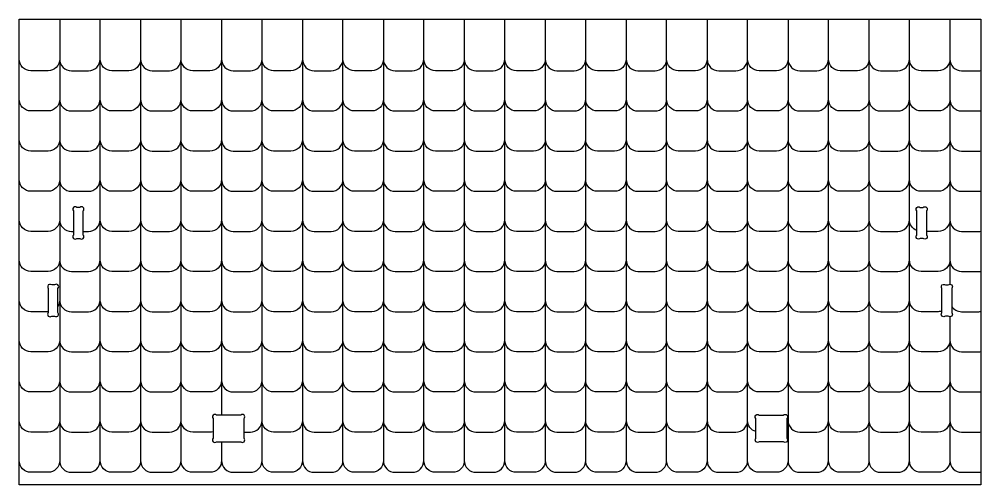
# Model space of a CAD drawing. Extents: x 2613 to 2798, y 2231 to 2374.
# Drawn here: x 2747.71 to 2797.31, y 2349.6 to 2373.6 of the extents above; entities that cross this region are included whole.
import ezdxf

# ---------------------------------------------------------------- set-up
doc = ezdxf.new("R2010")
doc.units = 0
doc.header["$MEASUREMENT"] = 0
doc.layers.add('LAYER1', color=18, linetype='CONTINUOUS')

msp = doc.modelspace()

# ---------------------------------------------------------------- linework, layer by layer
at = {"layer": 'LAYER1'}
msp.add_lwpolyline([(2747.707, 2349.595), (2747.707, 2373.595), (2797.307, 2373.595), (2797.307, 2349.595)], close=True, dxfattribs=at)
for points in [[(2749.795, 2373.595), (2749.795, 2350.838, -0.414214), (2749.195, 2350.238), (2748.307, 2350.238, -0.414214), (2747.707, 2350.838)], [(2753.969, 2350.838, -0.414214), (2753.369, 2350.238), (2752.482, 2350.238, -0.414214), (2751.882, 2350.838), (2751.882, 2373.595)], [(2753.969, 2373.595), (2753.969, 2350.838, 0.414214), (2754.569, 2350.238), (2755.456, 2350.238, 0.414214), (2756.056, 2350.838)], [(2758.144, 2350.838, -0.414214), (2757.544, 2350.238), (2756.656, 2350.238, -0.414214), (2756.056, 2350.838), (2756.056, 2373.595)], [(2758.144, 2351.815), (2758.144, 2350.838, 0.414214), (2758.744, 2350.238), (2759.631, 2350.238, 0.414214), (2760.231, 2350.838), (2760.231, 2373.595)], [(2762.318, 2373.595), (2762.318, 2350.838, 0.414214), (2762.918, 2350.238), (2763.806, 2350.238, 0.414214), (2764.406, 2350.838), (2764.406, 2373.595)], [(2766.493, 2373.595), (2766.493, 2350.838, -0.414214), (2765.893, 2350.238), (2765.006, 2350.238, -0.414214), (2764.406, 2350.838)], [(2766.493, 2350.838, 0.414214), (2767.093, 2350.238), (2767.98, 2350.238, 0.414214), (2768.58, 2350.838), (2768.58, 2373.595)], [(2770.667, 2373.595), (2770.667, 2350.838, 0.414214), (2771.267, 2350.238), (2772.155, 2350.238, 0.414214), (2772.755, 2350.838), (2772.755, 2373.595)], [(2774.842, 2373.595), (2774.842, 2350.838, 0.414214), (2775.442, 2350.238), (2776.329, 2350.238, 0.414214), (2776.929, 2350.838), (2776.929, 2373.595)], [(2779.017, 2373.595), (2779.017, 2350.838, 0.414214), (2779.617, 2350.238), (2780.504, 2350.238, 0.414214), (2781.104, 2350.838), (2781.104, 2373.595)], [(2783.191, 2373.595), (2783.191, 2350.838, 0.414214), (2783.791, 2350.238), (2784.679, 2350.238, 0.414214), (2785.279, 2350.838), (2785.279, 2373.595)], [(2787.366, 2373.595), (2787.366, 2350.838, -0.414214), (2786.766, 2350.238), (2785.879, 2350.238, -0.414214), (2785.279, 2350.838)], [(2791.54, 2373.595), (2791.54, 2350.838, -0.414214), (2790.94, 2350.238), (2790.053, 2350.238, -0.414214), (2789.453, 2350.838), (2789.453, 2373.595)], [(2791.54, 2350.838, 0.414214), (2792.14, 2350.238), (2793.028, 2350.238, 0.414214), (2793.628, 2350.838), (2793.628, 2373.595)], [(2749.795, 2371.538, -0.414214), (2749.195, 2370.938), (2748.307, 2370.938, -0.414214), (2747.707, 2371.538)], [(2749.795, 2371.538, 0.414214), (2750.395, 2370.938), (2751.282, 2370.938, 0.414214), (2751.882, 2371.538)], [(2753.969, 2371.538, -0.414214), (2753.369, 2370.938), (2752.482, 2370.938, -0.414214), (2751.882, 2371.538)], [(2753.969, 2371.538, 0.414214), (2754.569, 2370.938), (2755.456, 2370.938, 0.414214), (2756.056, 2371.538)], [(2758.144, 2371.538, -0.414214), (2757.544, 2370.938), (2756.656, 2370.938, -0.414214), (2756.056, 2371.538)], [(2758.144, 2371.538, 0.414214), (2758.744, 2370.938), (2759.631, 2370.938, 0.414214), (2760.231, 2371.538)], [(2762.318, 2371.538, -0.414214), (2761.718, 2370.938), (2760.831, 2370.938, -0.414214), (2760.231, 2371.538)], [(2762.318, 2371.538, 0.414214), (2762.918, 2370.938), (2763.806, 2370.938, 0.414214), (2764.406, 2371.538)], [(2766.493, 2371.538, -0.414214), (2765.893, 2370.938), (2765.006, 2370.938, -0.414214), (2764.406, 2371.538)], [(2766.493, 2371.538, 0.414214), (2767.093, 2370.938), (2767.98, 2370.938, 0.414214), (2768.58, 2371.538)], [(2770.667, 2371.538, -0.414214), (2770.067, 2370.938), (2769.18, 2370.938, -0.414214), (2768.58, 2371.538)], [(2770.667, 2371.538, 0.414214), (2771.267, 2370.938), (2772.155, 2370.938, 0.414214), (2772.755, 2371.538)], [(2774.842, 2371.538, -0.414214), (2774.242, 2370.938), (2773.355, 2370.938, -0.414214), (2772.755, 2371.538)], [(2774.842, 2371.538, 0.414214), (2775.442, 2370.938), (2776.329, 2370.938, 0.414214), (2776.929, 2371.538)], [(2779.017, 2371.538, -0.414214), (2778.417, 2370.938), (2777.529, 2370.938, -0.414214), (2776.929, 2371.538)], [(2779.017, 2371.538, 0.414214), (2779.617, 2370.938), (2780.504, 2370.938, 0.414214), (2781.104, 2371.538)], [(2783.191, 2371.538, -0.414214), (2782.591, 2370.938), (2781.704, 2370.938, -0.414214), (2781.104, 2371.538)], [(2783.191, 2371.538, 0.414214), (2783.791, 2370.938), (2784.679, 2370.938, 0.414214), (2785.279, 2371.538)], [(2787.366, 2371.538, -0.414214), (2786.766, 2370.938), (2785.879, 2370.938, -0.414214), (2785.279, 2371.538)], [(2787.366, 2371.538, 0.414214), (2787.966, 2370.938), (2788.853, 2370.938, 0.414214), (2789.453, 2371.538)], [(2791.54, 2371.538, -0.414214), (2790.94, 2370.938), (2790.053, 2370.938, -0.414214), (2789.453, 2371.538)], [(2791.54, 2371.538, 0.414214), (2792.14, 2370.938), (2793.028, 2370.938, 0.414214), (2793.628, 2371.538)], [(2795.715, 2371.538, -0.414214), (2795.115, 2370.938), (2794.228, 2370.938, -0.414214), (2793.628, 2371.538)], [(2795.715, 2371.538, 0.414214), (2796.315, 2370.938), (2797.202, 2370.938, 0.043988), (2797.307, 2370.948)], [(2749.795, 2369.468, -0.414214), (2749.195, 2368.868), (2748.307, 2368.868, -0.414214), (2747.707, 2369.468)], [(2749.795, 2369.468, 0.414214), (2750.395, 2368.868), (2751.282, 2368.868, 0.414214), (2751.882, 2369.468)], [(2753.969, 2369.468, -0.414214), (2753.369, 2368.868), (2752.482, 2368.868, -0.414214), (2751.882, 2369.468)], [(2753.969, 2369.468, 0.414214), (2754.569, 2368.868), (2755.456, 2368.868, 0.414214), (2756.056, 2369.468)], [(2758.144, 2369.468, -0.414214), (2757.544, 2368.868), (2756.656, 2368.868, -0.414214), (2756.056, 2369.468)], [(2758.144, 2369.468, 0.414214), (2758.744, 2368.868), (2759.631, 2368.868, 0.414214), (2760.231, 2369.468)], [(2762.318, 2369.468, -0.414214), (2761.718, 2368.868), (2760.831, 2368.868, -0.414214), (2760.231, 2369.468)], [(2762.318, 2369.468, 0.414214), (2762.918, 2368.868), (2763.806, 2368.868, 0.414214), (2764.406, 2369.468)], [(2766.493, 2369.468, -0.414214), (2765.893, 2368.868), (2765.006, 2368.868, -0.414214), (2764.406, 2369.468)], [(2766.493, 2369.468, 0.414214), (2767.093, 2368.868), (2767.98, 2368.868, 0.414214), (2768.58, 2369.468)], [(2770.667, 2369.468, -0.414214), (2770.067, 2368.868), (2769.18, 2368.868, -0.414214), (2768.58, 2369.468)], [(2770.667, 2369.468, 0.414214), (2771.267, 2368.868), (2772.155, 2368.868, 0.414214), (2772.755, 2369.468)], [(2774.842, 2369.468, -0.414214), (2774.242, 2368.868), (2773.355, 2368.868, -0.414214), (2772.755, 2369.468)], [(2774.842, 2369.468, 0.414214), (2775.442, 2368.868), (2776.329, 2368.868, 0.414214), (2776.929, 2369.468)], [(2779.017, 2369.468, -0.414214), (2778.417, 2368.868), (2777.529, 2368.868, -0.414214), (2776.929, 2369.468)], [(2779.017, 2369.468, 0.414214), (2779.617, 2368.868), (2780.504, 2368.868, 0.414214), (2781.104, 2369.468)], [(2783.191, 2369.468, -0.414214), (2782.591, 2368.868), (2781.704, 2368.868, -0.414214), (2781.104, 2369.468)], [(2783.191, 2369.468, 0.414214), (2783.791, 2368.868), (2784.679, 2368.868, 0.414214), (2785.279, 2369.468)], [(2787.366, 2369.468, -0.414214), (2786.766, 2368.868), (2785.879, 2368.868, -0.414214), (2785.279, 2369.468)], [(2787.366, 2369.468, 0.414214), (2787.966, 2368.868), (2788.853, 2368.868, 0.414214), (2789.453, 2369.468)], [(2791.54, 2369.468, -0.414214), (2790.94, 2368.868), (2790.053, 2368.868, -0.414214), (2789.453, 2369.468)], [(2791.54, 2369.468, 0.414214), (2792.14, 2368.868), (2793.028, 2368.868, 0.414214), (2793.628, 2369.468)], [(2795.715, 2369.468, -0.414214), (2795.115, 2368.868), (2794.228, 2368.868, -0.414214), (2793.628, 2369.468)], [(2795.715, 2369.468, 0.414214), (2796.315, 2368.868), (2797.202, 2368.868, 0.043988), (2797.307, 2368.878)], [(2749.795, 2367.398, -0.414214), (2749.195, 2366.798), (2748.307, 2366.798, -0.414214), (2747.707, 2367.398)], [(2749.795, 2367.398, 0.414214), (2750.395, 2366.798), (2751.282, 2366.798, 0.414214), (2751.882, 2367.398)], [(2753.969, 2367.398, -0.414214), (2753.369, 2366.798), (2752.482, 2366.798, -0.414214), (2751.882, 2367.398)], [(2753.969, 2367.398, 0.414214), (2754.569, 2366.798), (2755.456, 2366.798, 0.414214), (2756.056, 2367.398)], [(2758.144, 2367.398, -0.414214), (2757.544, 2366.798), (2756.656, 2366.798, -0.414214), (2756.056, 2367.398)], [(2758.144, 2367.398, 0.414214), (2758.744, 2366.798), (2759.631, 2366.798, 0.414214), (2760.231, 2367.398)], [(2762.318, 2367.398, -0.414214), (2761.718, 2366.798), (2760.831, 2366.798, -0.414214), (2760.231, 2367.398)], [(2762.318, 2367.398, 0.414214), (2762.918, 2366.798), (2763.806, 2366.798, 0.414214), (2764.406, 2367.398)], [(2766.493, 2367.398, -0.414214), (2765.893, 2366.798), (2765.006, 2366.798, -0.414214), (2764.406, 2367.398)], [(2766.493, 2367.398, 0.414214), (2767.093, 2366.798), (2767.98, 2366.798, 0.414214), (2768.58, 2367.398)], [(2770.667, 2367.398, -0.414214), (2770.067, 2366.798), (2769.18, 2366.798, -0.414214), (2768.58, 2367.398)], [(2770.667, 2367.398, 0.414214), (2771.267, 2366.798), (2772.155, 2366.798, 0.414214), (2772.755, 2367.398)], [(2774.842, 2367.398, -0.414214), (2774.242, 2366.798), (2773.355, 2366.798, -0.414214), (2772.755, 2367.398)], [(2774.842, 2367.398, 0.414214), (2775.442, 2366.798), (2776.329, 2366.798, 0.414214), (2776.929, 2367.398)], [(2779.017, 2367.398, -0.414214), (2778.417, 2366.798), (2777.529, 2366.798, -0.414214), (2776.929, 2367.398)], [(2779.017, 2367.398, 0.414214), (2779.617, 2366.798), (2780.504, 2366.798, 0.414214), (2781.104, 2367.398)], [(2783.191, 2367.398, -0.414214), (2782.591, 2366.798), (2781.704, 2366.798, -0.414214), (2781.104, 2367.398)], [(2783.191, 2367.398, 0.414214), (2783.791, 2366.798), (2784.679, 2366.798, 0.414214), (2785.279, 2367.398)], [(2787.366, 2367.398, -0.414214), (2786.766, 2366.798), (2785.879, 2366.798, -0.414214), (2785.279, 2367.398)], [(2787.366, 2367.398, 0.414214), (2787.966, 2366.798), (2788.853, 2366.798, 0.414214), (2789.453, 2367.398)], [(2791.54, 2367.398, -0.414214), (2790.94, 2366.798), (2790.053, 2366.798, -0.414214), (2789.453, 2367.398)], [(2791.54, 2367.398, 0.414214), (2792.14, 2366.798), (2793.028, 2366.798, 0.414214), (2793.628, 2367.398)], [(2795.715, 2367.398, -0.414214), (2795.115, 2366.798), (2794.228, 2366.798, -0.414214), (2793.628, 2367.398)], [(2795.715, 2367.398, 0.414214), (2796.315, 2366.798), (2797.202, 2366.798, 0.043988), (2797.307, 2366.808)], [(2749.795, 2365.328, -0.414214), (2749.195, 2364.728), (2748.307, 2364.728, -0.414214), (2747.707, 2365.328)], [(2749.795, 2365.328, 0.414214), (2750.395, 2364.728), (2751.282, 2364.728, 0.414214), (2751.882, 2365.328)], [(2753.969, 2365.328, -0.414214), (2753.369, 2364.728), (2752.482, 2364.728, -0.414214), (2751.882, 2365.328)], [(2753.969, 2365.328, 0.414214), (2754.569, 2364.728), (2755.456, 2364.728, 0.414214), (2756.056, 2365.328)], [(2758.144, 2365.328, -0.414214), (2757.544, 2364.728), (2756.656, 2364.728, -0.414214), (2756.056, 2365.328)], [(2758.144, 2365.328, 0.414214), (2758.744, 2364.728), (2759.631, 2364.728, 0.414214), (2760.231, 2365.328)], [(2762.318, 2365.328, -0.414214), (2761.718, 2364.728), (2760.831, 2364.728, -0.414214), (2760.231, 2365.328)], [(2762.318, 2365.328, 0.414214), (2762.918, 2364.728), (2763.806, 2364.728, 0.414214), (2764.406, 2365.328)], [(2766.493, 2365.328, -0.414214), (2765.893, 2364.728), (2765.006, 2364.728, -0.414214), (2764.406, 2365.328)], [(2766.493, 2365.328, 0.414214), (2767.093, 2364.728), (2767.98, 2364.728, 0.414214), (2768.58, 2365.328)], [(2770.667, 2365.328, -0.414214), (2770.067, 2364.728), (2769.18, 2364.728, -0.414214), (2768.58, 2365.328)], [(2770.667, 2365.328, 0.414214), (2771.267, 2364.728), (2772.155, 2364.728, 0.414214), (2772.755, 2365.328)], [(2774.842, 2365.328, -0.414214), (2774.242, 2364.728), (2773.355, 2364.728, -0.414214), (2772.755, 2365.328)], [(2774.842, 2365.328, 0.414214), (2775.442, 2364.728), (2776.329, 2364.728, 0.414214), (2776.929, 2365.328)], [(2779.017, 2365.328, -0.414214), (2778.417, 2364.728), (2777.529, 2364.728, -0.414214), (2776.929, 2365.328)], [(2779.017, 2365.328, 0.414214), (2779.617, 2364.728), (2780.504, 2364.728, 0.414214), (2781.104, 2365.328)], [(2783.191, 2365.328, -0.414214), (2782.591, 2364.728), (2781.704, 2364.728, -0.414214), (2781.104, 2365.328)], [(2783.191, 2365.328, 0.414214), (2783.791, 2364.728), (2784.679, 2364.728, 0.414214), (2785.279, 2365.328)], [(2787.366, 2365.328, -0.414214), (2786.766, 2364.728), (2785.879, 2364.728, -0.414214), (2785.279, 2365.328)], [(2787.366, 2365.328, 0.414214), (2787.966, 2364.728), (2788.853, 2364.728, 0.414214), (2789.453, 2365.328)], [(2791.54, 2365.328, -0.414214), (2790.94, 2364.728), (2790.053, 2364.728, -0.414214), (2789.453, 2365.328)], [(2791.54, 2365.328, 0.414214), (2792.14, 2364.728), (2793.028, 2364.728, 0.414214), (2793.628, 2365.328)], [(2795.715, 2365.328, -0.414214), (2795.115, 2364.728), (2794.228, 2364.728, -0.414214), (2793.628, 2365.328)], [(2795.715, 2365.328, 0.414214), (2796.315, 2364.728), (2797.202, 2364.728, 0.043988), (2797.307, 2364.738)], [(2749.795, 2363.258, -0.414214), (2749.195, 2362.658), (2748.307, 2362.658, -0.414214), (2747.707, 2363.258)], [(2749.795, 2363.258, 0.414214), (2750.395, 2362.658), (2750.507, 2362.658)], [(2751.007, 2362.658), (2751.282, 2362.658, 0.414214), (2751.882, 2363.258)], [(2753.969, 2363.258, -0.414214), (2753.369, 2362.658), (2752.482, 2362.658, -0.414214), (2751.882, 2363.258)], [(2753.969, 2363.258, 0.414214), (2754.569, 2362.658), (2755.456, 2362.658, 0.414214), (2756.056, 2363.258)], [(2758.144, 2363.258, -0.414214), (2757.544, 2362.658), (2756.656, 2362.658, -0.414214), (2756.056, 2363.258)], [(2758.144, 2363.258, 0.414214), (2758.744, 2362.658), (2759.631, 2362.658, 0.414214), (2760.231, 2363.258)], [(2762.318, 2363.258, -0.414214), (2761.718, 2362.658), (2760.831, 2362.658, -0.414214), (2760.231, 2363.258)], [(2762.318, 2363.258, 0.414214), (2762.918, 2362.658), (2763.806, 2362.658, 0.414214), (2764.406, 2363.258)], [(2766.493, 2363.258, -0.414214), (2765.893, 2362.658), (2765.006, 2362.658, -0.414214), (2764.406, 2363.258)], [(2766.493, 2363.258, 0.414214), (2767.093, 2362.658), (2767.98, 2362.658, 0.414214), (2768.58, 2363.258)], [(2770.667, 2363.258, -0.414214), (2770.067, 2362.658), (2769.18, 2362.658, -0.414214), (2768.58, 2363.258)], [(2770.667, 2363.258, 0.414214), (2771.267, 2362.658), (2772.155, 2362.658, 0.414214), (2772.755, 2363.258)], [(2774.842, 2363.258, -0.414214), (2774.242, 2362.658), (2773.355, 2362.658, -0.414214), (2772.755, 2363.258)], [(2774.842, 2363.258, 0.414214), (2775.442, 2362.658), (2776.329, 2362.658, 0.414214), (2776.929, 2363.258)], [(2779.017, 2363.258, -0.414214), (2778.417, 2362.658), (2777.529, 2362.658, -0.414214), (2776.929, 2363.258)], [(2779.017, 2363.258, 0.414214), (2779.617, 2362.658), (2780.504, 2362.658, 0.414214), (2781.104, 2363.258)], [(2783.191, 2363.258, -0.414214), (2782.591, 2362.658), (2781.704, 2362.658, -0.414214), (2781.104, 2363.258)], [(2783.191, 2363.258, 0.414214), (2783.791, 2362.658), (2784.679, 2362.658, 0.414214), (2785.279, 2363.258)], [(2787.366, 2363.258, -0.414214), (2786.766, 2362.658), (2785.879, 2362.658, -0.414214), (2785.279, 2363.258)], [(2787.366, 2363.258, 0.414214), (2787.966, 2362.658), (2788.853, 2362.658, 0.414214), (2789.453, 2363.258)], [(2791.54, 2363.258, -0.414214), (2790.94, 2362.658), (2790.053, 2362.658, -0.414214), (2789.453, 2363.258)], [(2791.54, 2363.258, 0.414214), (2792.14, 2362.658), (2793.028, 2362.658, 0.414214), (2793.628, 2363.258)], [(2794.007, 2362.7, -0.307847), (2793.628, 2363.258)], [(2795.715, 2363.258, -0.414214), (2795.115, 2362.658), (2794.507, 2362.658)], [(2795.715, 2363.258, 0.414214), (2796.315, 2362.658), (2797.202, 2362.658, 0.043988), (2797.307, 2362.668)], [(2749.795, 2361.188, -0.414214), (2749.195, 2360.588), (2748.307, 2360.588, -0.414214), (2747.707, 2361.188)], [(2749.795, 2361.188, 0.414214), (2750.395, 2360.588), (2751.282, 2360.588, 0.414214), (2751.882, 2361.188)], [(2753.969, 2361.188, -0.414214), (2753.369, 2360.588), (2752.482, 2360.588, -0.414214), (2751.882, 2361.188)], [(2753.969, 2361.188, 0.414214), (2754.569, 2360.588), (2755.456, 2360.588, 0.414214), (2756.056, 2361.188)], [(2758.144, 2361.188, -0.414214), (2757.544, 2360.588), (2756.656, 2360.588, -0.414214), (2756.056, 2361.188)], [(2758.144, 2361.188, 0.414214), (2758.744, 2360.588), (2759.631, 2360.588, 0.414214), (2760.231, 2361.188)], [(2762.318, 2361.188, -0.414214), (2761.718, 2360.588), (2760.831, 2360.588, -0.414214), (2760.231, 2361.188)], [(2762.318, 2361.188, 0.414214), (2762.918, 2360.588), (2763.806, 2360.588, 0.414214), (2764.406, 2361.188)], [(2766.493, 2361.188, -0.414214), (2765.893, 2360.588), (2765.006, 2360.588, -0.414214), (2764.406, 2361.188)], [(2766.493, 2361.188, 0.414214), (2767.093, 2360.588), (2767.98, 2360.588, 0.414214), (2768.58, 2361.188)], [(2770.667, 2361.188, -0.414214), (2770.067, 2360.588), (2769.18, 2360.588, -0.414214), (2768.58, 2361.188)], [(2770.667, 2361.188, 0.414214), (2771.267, 2360.588), (2772.155, 2360.588, 0.414214), (2772.755, 2361.188)], [(2774.842, 2361.188, -0.414214), (2774.242, 2360.588), (2773.355, 2360.588, -0.414214), (2772.755, 2361.188)], [(2774.842, 2361.188, 0.414214), (2775.442, 2360.588), (2776.329, 2360.588, 0.414214), (2776.929, 2361.188)], [(2779.017, 2361.188, -0.414214), (2778.417, 2360.588), (2777.529, 2360.588, -0.414214), (2776.929, 2361.188)], [(2779.017, 2361.188, 0.414214), (2779.617, 2360.588), (2780.504, 2360.588, 0.414214), (2781.104, 2361.188)], [(2783.191, 2361.188, -0.414214), (2782.591, 2360.588), (2781.704, 2360.588, -0.414214), (2781.104, 2361.188)], [(2783.191, 2361.188, 0.414214), (2783.791, 2360.588), (2784.679, 2360.588, 0.414214), (2785.279, 2361.188)], [(2787.366, 2361.188, -0.414214), (2786.766, 2360.588), (2785.879, 2360.588, -0.414214), (2785.279, 2361.188)], [(2787.366, 2361.188, 0.414214), (2787.966, 2360.588), (2788.853, 2360.588, 0.414214), (2789.453, 2361.188)], [(2791.54, 2361.188, -0.414214), (2790.94, 2360.588), (2790.053, 2360.588, -0.414214), (2789.453, 2361.188)], [(2791.54, 2361.188, 0.414214), (2792.14, 2360.588), (2793.028, 2360.588, 0.414214), (2793.628, 2361.188)], [(2795.715, 2361.188, -0.414214), (2795.115, 2360.588), (2794.228, 2360.588, -0.414214), (2793.628, 2361.188)], [(2795.715, 2361.188, 0.414214), (2796.315, 2360.588), (2797.202, 2360.588, 0.043988), (2797.307, 2360.598)], [(2749.207, 2358.518, -0.005295), (2749.195, 2358.518), (2748.307, 2358.518, -0.414214), (2747.707, 2359.118)], [(2749.795, 2359.118, -0.137402), (2749.707, 2358.807)], [(2749.795, 2359.118, 0.414214), (2750.395, 2358.518), (2751.282, 2358.518, 0.414214), (2751.882, 2359.118)], [(2753.969, 2359.118, -0.414214), (2753.369, 2358.518), (2752.482, 2358.518, -0.414214), (2751.882, 2359.118)], [(2753.969, 2359.118, 0.414214), (2754.569, 2358.518), (2755.456, 2358.518, 0.414214), (2756.056, 2359.118)], [(2758.144, 2359.118, -0.414214), (2757.544, 2358.518), (2756.656, 2358.518, -0.414214), (2756.056, 2359.118)], [(2758.144, 2359.118, 0.414214), (2758.744, 2358.518), (2759.631, 2358.518, 0.414214), (2760.231, 2359.118)], [(2762.318, 2359.118, -0.414214), (2761.718, 2358.518), (2760.831, 2358.518, -0.414214), (2760.231, 2359.118)], [(2762.318, 2359.118, 0.414214), (2762.918, 2358.518), (2763.806, 2358.518, 0.414214), (2764.406, 2359.118)], [(2766.493, 2359.118, -0.414214), (2765.893, 2358.518), (2765.006, 2358.518, -0.414214), (2764.406, 2359.118)], [(2766.493, 2359.118, 0.414214), (2767.093, 2358.518), (2767.98, 2358.518, 0.414214), (2768.58, 2359.118)], [(2770.667, 2359.118, -0.414214), (2770.067, 2358.518), (2769.18, 2358.518, -0.414214), (2768.58, 2359.118)], [(2770.667, 2359.118, 0.414214), (2771.267, 2358.518), (2772.155, 2358.518, 0.414214), (2772.755, 2359.118)], [(2774.842, 2359.118, -0.414214), (2774.242, 2358.518), (2773.355, 2358.518, -0.414214), (2772.755, 2359.118)], [(2774.842, 2359.118, 0.414214), (2775.442, 2358.518), (2776.329, 2358.518, 0.414214), (2776.929, 2359.118)], [(2779.017, 2359.118, -0.414214), (2778.417, 2358.518), (2777.529, 2358.518, -0.414214), (2776.929, 2359.118)], [(2779.017, 2359.118, 0.414214), (2779.617, 2358.518), (2780.504, 2358.518, 0.414214), (2781.104, 2359.118)], [(2783.191, 2359.118, -0.414214), (2782.591, 2358.518), (2781.704, 2358.518, -0.414214), (2781.104, 2359.118)], [(2783.191, 2359.118, 0.414214), (2783.791, 2358.518), (2784.679, 2358.518, 0.414214), (2785.279, 2359.118)], [(2787.366, 2359.118, -0.414214), (2786.766, 2358.518), (2785.879, 2358.518, -0.414214), (2785.279, 2359.118)], [(2787.366, 2359.118, 0.414214), (2787.966, 2358.518), (2788.853, 2358.518, 0.414214), (2789.453, 2359.118)], [(2791.54, 2359.118, -0.414214), (2790.94, 2358.518), (2790.053, 2358.518, -0.414214), (2789.453, 2359.118)], [(2791.54, 2359.118, 0.414214), (2792.14, 2358.518), (2793.028, 2358.518, 0.414214), (2793.628, 2359.118)], [(2795.307, 2358.55, -0.081726), (2795.115, 2358.518), (2794.228, 2358.518, -0.414214), (2793.628, 2359.118)], [(2795.807, 2358.799, 0.257711), (2796.315, 2358.518), (2797.202, 2358.518, 0.043988), (2797.307, 2358.528)], [(2795.715, 2358.294), (2795.715, 2350.838, 0.414214), (2796.315, 2350.238), (2797.202, 2350.238, 0.043988), (2797.307, 2350.248)], [(2749.795, 2357.048, -0.414214), (2749.195, 2356.448), (2748.307, 2356.448, -0.414214), (2747.707, 2357.048)], [(2749.795, 2357.048, 0.414214), (2750.395, 2356.448), (2751.282, 2356.448, 0.414214), (2751.882, 2357.048)], [(2753.969, 2357.048, -0.414214), (2753.369, 2356.448), (2752.482, 2356.448, -0.414214), (2751.882, 2357.048)], [(2753.969, 2357.048, 0.414214), (2754.569, 2356.448), (2755.456, 2356.448, 0.414214), (2756.056, 2357.048)], [(2758.144, 2357.048, -0.414214), (2757.544, 2356.448), (2756.656, 2356.448, -0.414214), (2756.056, 2357.048)], [(2758.144, 2357.048, 0.414214), (2758.744, 2356.448), (2759.631, 2356.448, 0.414214), (2760.231, 2357.048)], [(2762.318, 2357.048, -0.414214), (2761.718, 2356.448), (2760.831, 2356.448, -0.414214), (2760.231, 2357.048)], [(2762.318, 2357.048, 0.414214), (2762.918, 2356.448), (2763.806, 2356.448, 0.414214), (2764.406, 2357.048)], [(2766.493, 2357.048, -0.414214), (2765.893, 2356.448), (2765.006, 2356.448, -0.414214), (2764.406, 2357.048)], [(2766.493, 2357.048, 0.414214), (2767.093, 2356.448), (2767.98, 2356.448, 0.414214), (2768.58, 2357.048)], [(2770.667, 2357.048, -0.414214), (2770.067, 2356.448), (2769.18, 2356.448, -0.414214), (2768.58, 2357.048)], [(2770.667, 2357.048, 0.414214), (2771.267, 2356.448), (2772.155, 2356.448, 0.414214), (2772.755, 2357.048)], [(2774.842, 2357.048, -0.414214), (2774.242, 2356.448), (2773.355, 2356.448, -0.414214), (2772.755, 2357.048)], [(2774.842, 2357.048, 0.414214), (2775.442, 2356.448), (2776.329, 2356.448, 0.414214), (2776.929, 2357.048)], [(2779.017, 2357.048, -0.414214), (2778.417, 2356.448), (2777.529, 2356.448, -0.414214), (2776.929, 2357.048)], [(2779.017, 2357.048, 0.414214), (2779.617, 2356.448), (2780.504, 2356.448, 0.414214), (2781.104, 2357.048)], [(2783.191, 2357.048, -0.414214), (2782.591, 2356.448), (2781.704, 2356.448, -0.414214), (2781.104, 2357.048)], [(2783.191, 2357.048, 0.414214), (2783.791, 2356.448), (2784.679, 2356.448, 0.414214), (2785.279, 2357.048)], [(2787.366, 2357.048, -0.414214), (2786.766, 2356.448), (2785.879, 2356.448, -0.414214), (2785.279, 2357.048)], [(2787.366, 2357.048, 0.414214), (2787.966, 2356.448), (2788.853, 2356.448, 0.414214), (2789.453, 2357.048)], [(2791.54, 2357.048, -0.414214), (2790.94, 2356.448), (2790.053, 2356.448, -0.414214), (2789.453, 2357.048)], [(2791.54, 2357.048, 0.414214), (2792.14, 2356.448), (2793.028, 2356.448, 0.414214), (2793.628, 2357.048)], [(2795.715, 2357.048, -0.414214), (2795.115, 2356.448), (2794.228, 2356.448, -0.414214), (2793.628, 2357.048)], [(2795.715, 2357.048, 0.414214), (2796.315, 2356.448), (2797.202, 2356.448, 0.043988), (2797.307, 2356.458)], [(2749.795, 2354.978, -0.414214), (2749.195, 2354.378), (2748.307, 2354.378, -0.414214), (2747.707, 2354.978)], [(2749.795, 2354.978, 0.414214), (2750.395, 2354.378), (2751.282, 2354.378, 0.414214), (2751.882, 2354.978)], [(2753.969, 2354.978, -0.414214), (2753.369, 2354.378), (2752.482, 2354.378, -0.414214), (2751.882, 2354.978)], [(2753.969, 2354.978, 0.414214), (2754.569, 2354.378), (2755.456, 2354.378, 0.414214), (2756.056, 2354.978)], [(2758.144, 2354.978, -0.414214), (2757.544, 2354.378), (2756.656, 2354.378, -0.414214), (2756.056, 2354.978)], [(2758.144, 2354.978, 0.414214), (2758.744, 2354.378), (2759.631, 2354.378, 0.414214), (2760.231, 2354.978)], [(2762.318, 2354.978, -0.414214), (2761.718, 2354.378), (2760.831, 2354.378, -0.414214), (2760.231, 2354.978)], [(2762.318, 2354.978, 0.414214), (2762.918, 2354.378), (2763.806, 2354.378, 0.414214), (2764.406, 2354.978)], [(2766.493, 2354.978, -0.414214), (2765.893, 2354.378), (2765.006, 2354.378, -0.414214), (2764.406, 2354.978)], [(2766.493, 2354.978, 0.414214), (2767.093, 2354.378), (2767.98, 2354.378, 0.414214), (2768.58, 2354.978)], [(2770.667, 2354.978, -0.414214), (2770.067, 2354.378), (2769.18, 2354.378, -0.414214), (2768.58, 2354.978)], [(2770.667, 2354.978, 0.414214), (2771.267, 2354.378), (2772.155, 2354.378, 0.414214), (2772.755, 2354.978)], [(2774.842, 2354.978, -0.414214), (2774.242, 2354.378), (2773.355, 2354.378, -0.414214), (2772.755, 2354.978)], [(2774.842, 2354.978, 0.414214), (2775.442, 2354.378), (2776.329, 2354.378, 0.414214), (2776.929, 2354.978)], [(2779.017, 2354.978, -0.414214), (2778.417, 2354.378), (2777.529, 2354.378, -0.414214), (2776.929, 2354.978)], [(2779.017, 2354.978, 0.414214), (2779.617, 2354.378), (2780.504, 2354.378, 0.414214), (2781.104, 2354.978)], [(2783.191, 2354.978, -0.414214), (2782.591, 2354.378), (2781.704, 2354.378, -0.414214), (2781.104, 2354.978)], [(2783.191, 2354.978, 0.414214), (2783.791, 2354.378), (2784.679, 2354.378, 0.414214), (2785.279, 2354.978)], [(2787.366, 2354.978, -0.414214), (2786.766, 2354.378), (2785.879, 2354.378, -0.414214), (2785.279, 2354.978)], [(2787.366, 2354.978, 0.414214), (2787.966, 2354.378), (2788.853, 2354.378, 0.414214), (2789.453, 2354.978)], [(2791.54, 2354.978, -0.414214), (2790.94, 2354.378), (2790.053, 2354.378, -0.414214), (2789.453, 2354.978)], [(2791.54, 2354.978, 0.414214), (2792.14, 2354.378), (2793.028, 2354.378, 0.414214), (2793.628, 2354.978)], [(2795.715, 2354.978, -0.414214), (2795.115, 2354.378), (2794.228, 2354.378, -0.414214), (2793.628, 2354.978)], [(2795.715, 2354.978, 0.414214), (2796.315, 2354.378), (2797.202, 2354.378, 0.043988), (2797.307, 2354.388)], [(2749.795, 2352.908, -0.414214), (2749.195, 2352.308), (2748.307, 2352.308, -0.414214), (2747.707, 2352.908)], [(2749.795, 2352.908, 0.414214), (2750.395, 2352.308), (2751.282, 2352.308, 0.414214), (2751.882, 2352.908)], [(2753.969, 2352.908, -0.414214), (2753.369, 2352.308), (2752.482, 2352.308, -0.414214), (2751.882, 2352.908)], [(2753.969, 2352.908, 0.414214), (2754.569, 2352.308), (2755.456, 2352.308, 0.414214), (2756.056, 2352.908)], [(2757.707, 2352.331, -0.069122), (2757.544, 2352.308), (2756.656, 2352.308, -0.414214), (2756.056, 2352.908)], [(2759.307, 2352.308), (2759.631, 2352.308, 0.414214), (2760.231, 2352.908)], [(2762.318, 2352.908, -0.414214), (2761.718, 2352.308), (2760.831, 2352.308, -0.414214), (2760.231, 2352.908)], [(2762.318, 2352.908, 0.414214), (2762.918, 2352.308), (2763.806, 2352.308, 0.414214), (2764.406, 2352.908)], [(2766.493, 2352.908, -0.414214), (2765.893, 2352.308), (2765.006, 2352.308, -0.414214), (2764.406, 2352.908)], [(2766.493, 2352.908, 0.414214), (2767.093, 2352.308), (2767.98, 2352.308, 0.414214), (2768.58, 2352.908)], [(2770.667, 2352.908, -0.414214), (2770.067, 2352.308), (2769.18, 2352.308, -0.414214), (2768.58, 2352.908)], [(2770.667, 2352.908, 0.414214), (2771.267, 2352.308), (2772.155, 2352.308, 0.414214), (2772.755, 2352.908)], [(2774.842, 2352.908, -0.414214), (2774.242, 2352.308), (2773.355, 2352.308, -0.414214), (2772.755, 2352.908)], [(2774.842, 2352.908, 0.414214), (2775.442, 2352.308), (2776.329, 2352.308, 0.414214), (2776.929, 2352.908)], [(2779.017, 2352.908, -0.414214), (2778.417, 2352.308), (2777.529, 2352.308, -0.414214), (2776.929, 2352.908)], [(2779.017, 2352.908, 0.414214), (2779.617, 2352.308), (2780.504, 2352.308, 0.414214), (2781.104, 2352.908)], [(2783.191, 2352.908, -0.414214), (2782.591, 2352.308), (2781.704, 2352.308, -0.414214), (2781.104, 2352.908)], [(2783.191, 2352.908, 0.414214), (2783.791, 2352.308), (2784.679, 2352.308, 0.414214), (2785.279, 2352.908)], [(2785.707, 2352.333, -0.331751), (2785.279, 2352.908)], [(2787.366, 2352.908, -0.111847), (2787.307, 2352.65)], [(2787.366, 2352.908, 0.414214), (2787.966, 2352.308), (2788.853, 2352.308, 0.414214), (2789.453, 2352.908)], [(2791.54, 2352.908, -0.414214), (2790.94, 2352.308), (2790.053, 2352.308, -0.414214), (2789.453, 2352.908)], [(2791.54, 2352.908, 0.414214), (2792.14, 2352.308), (2793.028, 2352.308, 0.414214), (2793.628, 2352.908)], [(2795.715, 2352.908, -0.414214), (2795.115, 2352.308), (2794.228, 2352.308, -0.414214), (2793.628, 2352.908)], [(2795.715, 2352.908, 0.414214), (2796.315, 2352.308), (2797.202, 2352.308, 0.043988), (2797.307, 2352.318)], [(2749.795, 2350.838, 0.414214), (2750.395, 2350.238), (2751.282, 2350.238, 0.414214), (2751.882, 2350.838)], [(2762.318, 2350.838, -0.414214), (2761.718, 2350.238), (2760.831, 2350.238, -0.414214), (2760.231, 2350.838)], [(2770.667, 2350.838, -0.414214), (2770.067, 2350.238), (2769.18, 2350.238, -0.414214), (2768.58, 2350.838)], [(2774.842, 2350.838, -0.414214), (2774.242, 2350.238), (2773.355, 2350.238, -0.414214), (2772.755, 2350.838)], [(2779.017, 2350.838, -0.414214), (2778.417, 2350.238), (2777.529, 2350.238, -0.414214), (2776.929, 2350.838)], [(2783.191, 2350.838, -0.414214), (2782.591, 2350.238), (2781.704, 2350.238, -0.414214), (2781.104, 2350.838)], [(2787.366, 2350.838, 0.414214), (2787.966, 2350.238), (2788.853, 2350.238, 0.414214), (2789.453, 2350.838)], [(2795.715, 2350.838, -0.414214), (2795.115, 2350.238), (2794.228, 2350.238, -0.414214), (2793.628, 2350.838)]]:
    msp.add_lwpolyline(points, format="xyb", dxfattribs=at)
for points in [[(2758.144, 2373.595), (2758.144, 2353.189)], [(2795.715, 2373.595), (2795.715, 2359.894)]]:
    msp.add_lwpolyline(points, dxfattribs=at)
for points in [[(2750.507, 2363.717), (2750.507, 2362.471, 1), (2750.684, 2362.294), (2750.83, 2362.294, 1), (2751.007, 2362.471), (2751.007, 2363.717, 1), (2750.83, 2363.894), (2750.684, 2363.894, 1)], [(2794.507, 2363.717), (2794.507, 2362.471, -1), (2794.33, 2362.294), (2794.184, 2362.294, -1), (2794.007, 2362.471), (2794.007, 2363.717, -1), (2794.184, 2363.894), (2794.33, 2363.894, -1)], [(2749.207, 2359.717), (2749.207, 2358.471, 1), (2749.384, 2358.294), (2749.53, 2358.294, 1), (2749.707, 2358.471), (2749.707, 2359.717, 1), (2749.53, 2359.894), (2749.384, 2359.894, 1)], [(2795.807, 2359.717), (2795.807, 2358.471, -1), (2795.63, 2358.294), (2795.484, 2358.294, -1), (2795.307, 2358.471), (2795.307, 2359.717, -1), (2795.484, 2359.894), (2795.63, 2359.894, -1)], [(2757.884, 2351.815), (2759.13, 2351.815, 1), (2759.307, 2351.992), (2759.307, 2353.012, 1), (2759.13, 2353.189), (2757.884, 2353.189, 1), (2757.707, 2353.012), (2757.707, 2351.992, 1)], [(2785.884, 2353.189), (2787.13, 2353.189, -1), (2787.307, 2353.012), (2787.307, 2351.992, -1), (2787.13, 2351.815), (2785.884, 2351.815, -1), (2785.707, 2351.992), (2785.707, 2353.012, -1)]]:
    msp.add_lwpolyline(points, format="xyb", close=True, dxfattribs=at)

doc.saveas('drawing.dxf')
